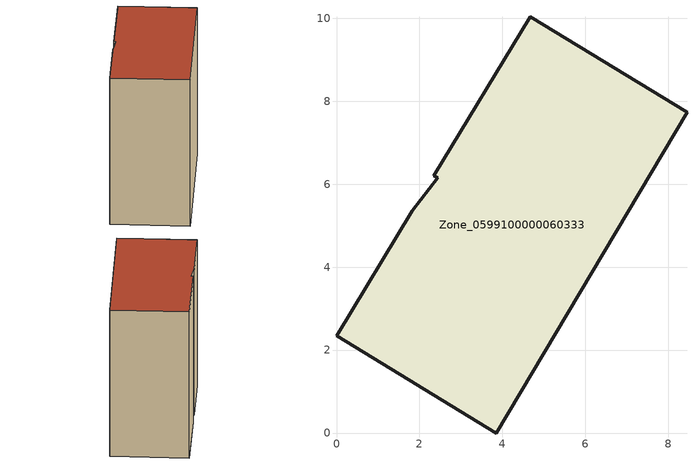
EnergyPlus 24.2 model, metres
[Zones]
Zone_0599100000060333
 floor ground (C_G): 1.83,5.36 2.44,6.15 2.35,6.2 4.67,10.03 8.45,7.73 3.85,0 0,2.34 z0
 wall outside (C_F): 8.45,7.73 4.67,10.03 2.35,6.2 2.44,6.15 1.83,5.36 0,2.34 3.85,0 8.45,7.73 z0:9.08
 roof outside (C_R): 2.44,6.15 1.83,5.36 0,2.34 3.85,0 8.45,7.73 4.67,10.03 2.35,6.2 z9.08
[BUILDING]
Pand.0599100000060333: North Axis=0; Terrain=City; Loads Convergence Tolerance Value=0.04; Temperature Convergence Tolerance Value=0.4; Solar Distribution=FullExterior; Maximum Number of Warmup Days=25; Minimum Number of Warmup Days=1
[Site:Location]
Rotterdam.The.Hague.AP_ZH_NLD Design_Conditions: Latitude=51.96; Longitude=4.45; Time Zone=1; Elevation=-4.5
[SITE:GROUNDTEMPERATURE:BUILDINGSURFACE]
18, 18, 18, 18, 18, 18, 18, 18, 18, 18, 18, 18
[MATERIAL] Thermal Absorptance=0.9; Solar Absorptance=0.7; Visible Absorptance=0.7
Name | Roughness | Thickness | Conductivity | Density | Specific Heat
G.TC.1946-1964 | MediumSmooth | 0.15 | 1 | 540 | 1210
F.TC.1946-1964 | Rough | 0.3 | 0.857143 | 1920 | 840
R.TC.1946-1964 | MediumRough | 0.2 | 0.235294 | 1500 | 1000
[CONSTRUCTION]
C_G: G.TC.1946-1964
C_F: F.TC.1946-1964
C_R: R.TC.1946-1964
[ZONE]
Zone_0599100000060333: Type=1; Multiplier=1; Ceiling Height=Autocalculate; Volume=Autocalculate; Floor Area=autocalculate; Part of Total Floor Area=Yes
[ZONEINFILTRATION:DESIGNFLOWRATE]
Infil_Zone_0599100000060333: Zone or ZoneList or Space or SpaceList=Zone_0599100000060333; Schedule=AlwaysOn; Design Flow Rate Calculation Method=Flow/Area; Flow Rate per Floor Area=0.003; Constant Term Coefficient=1; Temperature Term Coefficient=0; Velocity Term Coefficient=0; Velocity Squared Term Coefficient=0
[HVACTEMPLATE:ZONE:IDEALLOADSAIRSYSTEM]
Zone_0599100000060333: Maximum Heating Supply Air Temperature=50; Minimum Cooling Supply Air Temperature=13; Maximum Heating Supply Air Humidity Ratio=0.0156; Minimum Cooling Supply Air Humidity Ratio=0.0077; Heating Limit=NoLimit; Cooling Limit=NoLimit; Dehumidification Control Type=ConstantSensibleHeatRatio; Cooling Sensible Heat Ratio=0.7; Dehumidification Setpoint=60; Humidification Control Type=None; Humidification Setpoint=30; Outdoor Air Method=None; Outdoor Air Flow Rate per Person=0.00944; Outdoor Air Flow Rate per Zone Floor Area=0; Outdoor Air Flow Rate per Zone=0; Demand Controlled Ventilation Type=None; Outdoor Air Economizer Type=NoEconomizer; Heat Recovery Type=None; Sensible Heat Recovery Effectiveness=0.7; Latent Heat Recovery Effectiveness=0.65
[ZONECONTROL:THERMOSTAT]
ThermostatControl_Zone_0599100000060333: Zone or ZoneList=Zone_0599100000060333; Control Type Schedule=DualSetpointControlType; Control 1=Thermostat_Zone_0599100000060333; Temperature Difference Between Cutout And Setpoint=0
[THERMOSTATSETPOINT:DUALSETPOINT]
Thermostat_Zone_0599100000060333: Heating Setpoint Temperature Schedule=HeatingSetpoint_Zone_0599100000060333; Cooling Setpoint Temperature Schedule=CoolingSetpoint_Zone_0599100000060333
[SCHEDULE:COMPACT]
HeatingSetpoint_Zone_0599100000060333: Through: 12/31, For: AllDays, Until: 24:00, 21
CoolingSetpoint_Zone_0599100000060333: Through: 12/31, For: AllDays, Until: 24:00, 24
DualSetpointControlType: Through: 12/31, For: AllDays, Until: 24:00, 4
AlwaysOn: Through: 12/31, For: AllDays, Until: 24:00, 1
